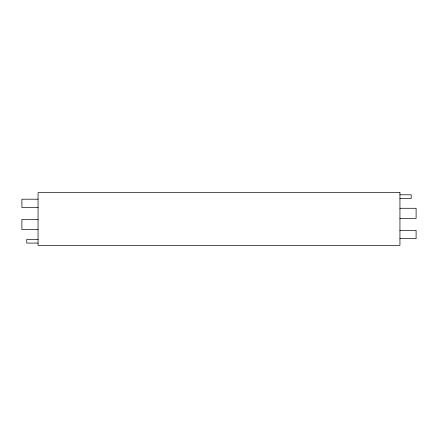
<?xml version="1.0" encoding="UTF-8"?>
<svg xmlns="http://www.w3.org/2000/svg" width="438" height="438" viewBox="0 0 438 438"><rect width="100%" height="100%" fill="white"/><g stroke="black" fill="none" stroke-linecap="round" stroke-linejoin="round"><path stroke-width="0.66" d="M399.943 194.79L411.233 194.79L411.233 198.48L399.943 198.48M38.057 199.197L21.9 199.197L21.9 207.541L38.057 207.541M399.943 208.285L416.1 208.285L416.1 218.447L399.943 218.447M38.057 219.416L21.9 219.416L21.9 229.578L38.057 229.578M399.943 230.322L416.1 230.322L416.1 238.666L399.943 238.666M38.057 239.383L26.767 239.383L26.767 243.074L38.057 243.074M399.943 192.643L38.057 192.643L38.057 245.357L399.943 245.357L399.943 192.643"/></g></svg>
